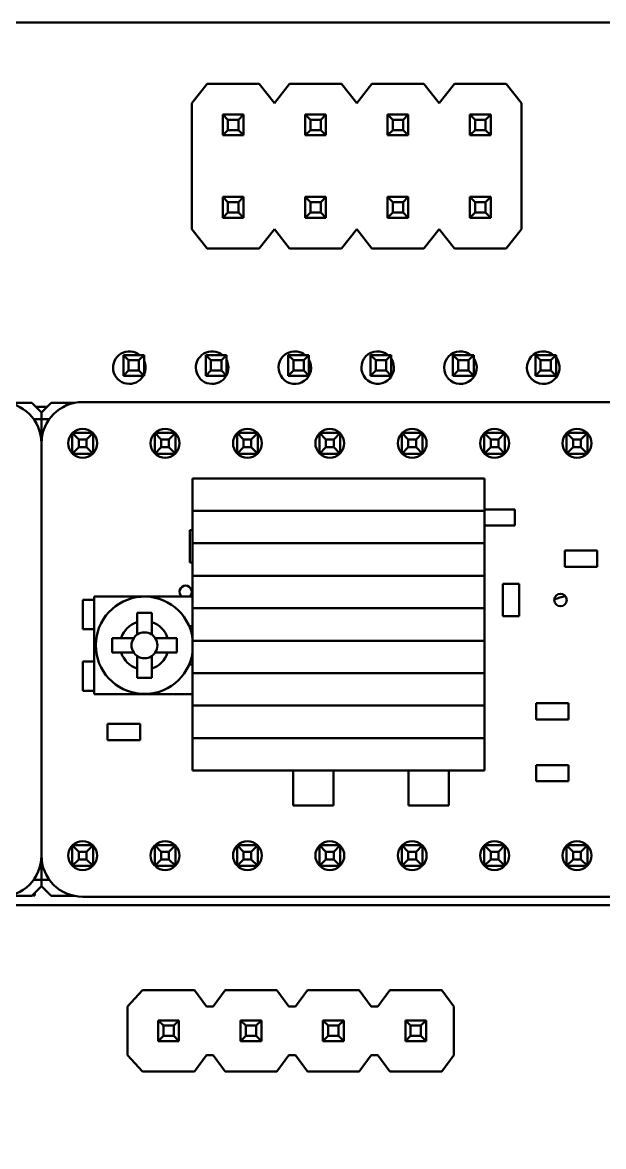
# Model space of a CAD drawing. Header units: millimetres. Extents: x 0 to 2625, y 0 to 1856.
# Drawn here: x 701.87 to 719.78, y 939.79 to 974.42 of the extents above; entities that cross this region are included whole.
import ezdxf

# ---------------------------------------------------------------- set-up
doc = ezdxf.new("R2010")
doc.units = ezdxf.units.MM
doc.header["$LTSCALE"] = 6.25
doc.layers.add('Symbol (ISO)', color=7, linetype='Continuous', lineweight=25)
doc.layers.add('Visible (ISO)', color=7, linetype='Continuous', lineweight=50)
doc.styles.add('Note Text (ISO)', font='tahoma.ttf')
doc.dimstyles.new('Default - Method 1b (ISO)$7', dxfattribs={"dimscale": 6.25, "dimtxt": 3.5, "dimasz": 2.5, "dimexe": 3.175, "dimexo": 0, "dimgap": 0.762, "dimtad": 1, "dimtoh": 1, "dimrnd": 1e-08, "dimtxsty": 'Note Text (ISO)', "dimcen": 0.09, "dimdle": 10, "dimclrd": 256, "dimclre": 256, "dimclrt": 256, "dimazin": 2, "dimtfac": 1, "dimtmove": 0, "dimatfit": 3, "dimfxl": 1, "dimtolj": 1, "dimlwd": -1, "dimlwe": -1, "dimarcsym": 0})

msp = doc.modelspace()

# ---------------------------------------------------------------- linework, layer by layer
at = {"layer": 'Visible (ISO)'}
for p, q in [((774.194, 974.42), (670.339, 974.42)), ((707.564, 972.535), (707.094, 971.935)), ((709.164, 972.535), (707.564, 972.535)), ((709.634, 971.935), (709.164, 972.535)), ((710.104, 972.535), (709.634, 971.935)), ((711.704, 972.535), (710.104, 972.535)), ((712.174, 971.935), (711.704, 972.535)), ((712.644, 972.535), (712.174, 971.935)), ((714.244, 972.535), (712.644, 972.535)), ((714.714, 971.935), (714.244, 972.535)), ((715.184, 972.535), (714.714, 971.935)), ((716.784, 972.535), (715.184, 972.535)), ((717.254, 971.935), (716.784, 972.535)), ((707.094, 971.935), (707.094, 968.055)), ((717.254, 968.055), (717.254, 971.935)), ((708.044, 970.945), (708.044, 971.585)), ((708.044, 971.585), (708.204, 971.425)), ((708.683, 971.585), (708.044, 971.585)), ((708.204, 971.105), (708.204, 971.425)), ((708.524, 971.425), (708.204, 971.425)), ((708.524, 971.425), (708.683, 971.585)), ((708.524, 971.105), (708.524, 971.425)), ((708.683, 970.945), (708.683, 971.585)), ((708.684, 971.585), (708.683, 971.585)), ((708.684, 970.945), (708.684, 971.585)), ((711.223, 971.585), (710.584, 971.585)), ((710.584, 971.585), (710.744, 971.425)), ((710.584, 970.945), (710.584, 971.585)), ((711.064, 971.425), (710.744, 971.425)), ((710.744, 971.105), (710.744, 971.425)), ((711.064, 971.425), (711.223, 971.585)), ((711.064, 971.105), (711.064, 971.425)), ((711.223, 970.945), (711.223, 971.585)), ((711.224, 971.585), (711.223, 971.585)), ((711.224, 970.945), (711.224, 971.585)), ((713.763, 971.585), (713.124, 971.585)), ((713.124, 971.585), (713.284, 971.425)), ((713.124, 970.945), (713.124, 971.585)), ((713.604, 971.425), (713.284, 971.425)), ((713.284, 971.105), (713.284, 971.425)), ((713.604, 971.425), (713.763, 971.585)), ((713.604, 971.105), (713.604, 971.425)), ((713.764, 971.585), (713.763, 971.585)), ((713.763, 970.945), (713.763, 971.585)), ((713.764, 970.945), (713.764, 971.585)), ((716.303, 971.585), (715.664, 971.585)), ((715.664, 971.585), (715.824, 971.425)), ((715.664, 970.945), (715.664, 971.585)), ((716.144, 971.425), (715.824, 971.425)), ((715.824, 971.105), (715.824, 971.425)), ((716.144, 971.425), (716.303, 971.585)), ((716.144, 971.105), (716.144, 971.425)), ((716.304, 971.585), (716.303, 971.585)), ((716.303, 970.945), (716.303, 971.585)), ((716.304, 970.945), (716.304, 971.585)), ((708.204, 971.105), (708.044, 970.945)), ((708.524, 971.105), (708.204, 971.105)), ((708.683, 970.945), (708.524, 971.105)), ((710.744, 971.105), (710.584, 970.945)), ((711.064, 971.105), (710.744, 971.105)), ((711.223, 970.945), (711.064, 971.105)), ((713.284, 971.105), (713.124, 970.945)), ((713.604, 971.105), (713.284, 971.105)), ((713.763, 970.945), (713.604, 971.105)), ((715.824, 971.105), (715.664, 970.945)), ((716.144, 971.105), (715.824, 971.105)), ((716.303, 970.945), (716.144, 971.105)), ((708.683, 970.945), (708.044, 970.945)), ((708.684, 970.945), (708.683, 970.945)), ((711.223, 970.945), (710.584, 970.945)), ((711.224, 970.945), (711.223, 970.945)), ((713.763, 970.945), (713.124, 970.945)), ((713.764, 970.945), (713.763, 970.945)), ((716.303, 970.945), (715.664, 970.945)), ((716.304, 970.945), (716.303, 970.945)), ((708.044, 968.405), (708.044, 969.045)), ((708.683, 969.045), (708.044, 969.045)), ((708.044, 969.045), (708.204, 968.885)), ((708.524, 968.885), (708.204, 968.885)), ((708.204, 968.565), (708.204, 968.885)), ((708.524, 968.885), (708.683, 969.045)), ((708.524, 968.565), (708.524, 968.885)), ((708.684, 969.045), (708.683, 969.045)), ((708.683, 968.405), (708.683, 969.045)), ((708.684, 968.405), (708.684, 969.045)), ((711.223, 969.045), (710.584, 969.045)), ((710.584, 968.405), (710.584, 969.045)), ((710.584, 969.045), (710.744, 968.885)), ((711.064, 968.885), (710.744, 968.885)), ((710.744, 968.565), (710.744, 968.885)), ((711.064, 968.885), (711.223, 969.045)), ((711.064, 968.565), (711.064, 968.885)), ((711.224, 969.045), (711.223, 969.045)), ((711.223, 968.405), (711.223, 969.045)), ((711.224, 968.405), (711.224, 969.045)), ((713.124, 968.405), (713.124, 969.045)), ((713.763, 969.045), (713.124, 969.045)), ((713.124, 969.045), (713.284, 968.885)), ((713.604, 968.885), (713.284, 968.885)), ((713.284, 968.565), (713.284, 968.885)), ((713.604, 968.885), (713.763, 969.045)), ((713.604, 968.565), (713.604, 968.885)), ((713.763, 968.405), (713.763, 969.045)), ((713.764, 969.045), (713.763, 969.045)), ((713.764, 968.405), (713.764, 969.045)), ((715.664, 968.405), (715.664, 969.045)), ((716.303, 969.045), (715.664, 969.045)), ((715.664, 969.045), (715.824, 968.885)), ((716.144, 968.885), (715.824, 968.885)), ((715.824, 968.565), (715.824, 968.885)), ((716.144, 968.885), (716.303, 969.045)), ((716.144, 968.565), (716.144, 968.885)), ((716.304, 969.045), (716.303, 969.045)), ((716.303, 968.405), (716.303, 969.045)), ((716.304, 968.405), (716.304, 969.045)), ((708.204, 968.565), (708.044, 968.405)), ((708.524, 968.565), (708.204, 968.565)), ((708.683, 968.405), (708.524, 968.565)), ((710.744, 968.565), (710.584, 968.405)), ((711.064, 968.565), (710.744, 968.565)), ((711.223, 968.405), (711.064, 968.565)), ((713.284, 968.565), (713.124, 968.405)), ((713.604, 968.565), (713.284, 968.565)), ((713.763, 968.405), (713.604, 968.565)), ((715.824, 968.565), (715.664, 968.405)), ((716.144, 968.565), (715.824, 968.565)), ((716.303, 968.405), (716.144, 968.565)), ((708.683, 968.405), (708.044, 968.405)), ((708.684, 968.405), (708.683, 968.405)), ((711.223, 968.405), (710.584, 968.405)), ((711.224, 968.405), (711.223, 968.405)), ((713.763, 968.405), (713.124, 968.405)), ((713.764, 968.405), (713.763, 968.405)), ((716.303, 968.405), (715.664, 968.405)), ((716.304, 968.405), (716.303, 968.405)), ((707.094, 968.055), (707.564, 967.455)), ((709.164, 967.455), (709.634, 968.055)), ((709.634, 968.055), (710.104, 967.455)), ((711.704, 967.455), (712.174, 968.055)), ((712.174, 968.055), (712.644, 967.455)), ((714.244, 967.455), (714.714, 968.055)), ((714.714, 968.055), (715.184, 967.455)), ((716.784, 967.455), (717.254, 968.055)), ((707.564, 967.455), (709.164, 967.455)), ((710.104, 967.455), (711.704, 967.455)), ((712.644, 967.455), (714.244, 967.455)), ((715.184, 967.455), (716.784, 967.455)), ((705.14, 964.015), (704.98, 964.175)), ((704.98, 963.535), (704.98, 964.175)), ((704.98, 964.175), (705.62, 964.175)), ((705.62, 964.175), (705.46, 964.015)), ((705.62, 963.535), (705.62, 964.175)), ((707.68, 964.015), (707.52, 964.175)), ((707.52, 963.535), (707.52, 964.175)), ((707.52, 964.175), (708.16, 964.175)), ((708.16, 964.175), (708, 964.015)), ((708.16, 963.535), (708.16, 964.175)), ((710.22, 964.015), (710.06, 964.175)), ((710.06, 963.535), (710.06, 964.175)), ((710.06, 964.175), (710.7, 964.175)), ((710.7, 964.175), (710.54, 964.015)), ((710.7, 963.535), (710.7, 964.175)), ((712.76, 964.015), (712.6, 964.175)), ((712.6, 963.535), (712.6, 964.175)), ((712.6, 964.175), (713.24, 964.175)), ((713.24, 964.175), (713.08, 964.015)), ((713.24, 963.535), (713.24, 964.175)), ((715.3, 964.015), (715.14, 964.175)), ((715.14, 963.535), (715.14, 964.175)), ((715.14, 964.175), (715.78, 964.175)), ((715.78, 964.175), (715.62, 964.015)), ((715.78, 963.535), (715.78, 964.175)), ((717.84, 964.015), (717.68, 964.175)), ((717.68, 963.535), (717.68, 964.175)), ((717.68, 964.175), (718.32, 964.175)), ((718.32, 964.175), (718.16, 964.015)), ((718.32, 963.535), (718.32, 964.175)), ((704.98, 963.535), (705.14, 963.695)), ((705.14, 964.015), (705.46, 964.015)), ((705.14, 963.695), (705.14, 964.015)), ((705.14, 963.695), (705.46, 963.695)), ((705.46, 963.695), (705.46, 964.015)), ((705.46, 963.695), (705.62, 963.535)), ((707.52, 963.535), (707.68, 963.695)), ((707.68, 964.015), (708, 964.015)), ((707.68, 963.695), (707.68, 964.015)), ((707.68, 963.695), (708, 963.695)), ((708, 963.695), (708, 964.015)), ((708, 963.695), (708.16, 963.535)), ((710.06, 963.535), (710.22, 963.695)), ((710.22, 964.015), (710.54, 964.015)), ((710.22, 963.695), (710.22, 964.015)), ((710.22, 963.695), (710.54, 963.695)), ((710.54, 963.695), (710.54, 964.015)), ((710.54, 963.695), (710.7, 963.535)), ((712.6, 963.535), (712.76, 963.695)), ((712.76, 964.015), (713.08, 964.015)), ((712.76, 963.695), (712.76, 964.015)), ((712.76, 963.695), (713.08, 963.695)), ((713.08, 963.695), (713.08, 964.015)), ((713.08, 963.695), (713.24, 963.535)), ((715.14, 963.535), (715.3, 963.695)), ((715.3, 964.015), (715.62, 964.015)), ((715.3, 963.695), (715.3, 964.015)), ((715.3, 963.695), (715.62, 963.695)), ((715.62, 963.695), (715.62, 964.015)), ((715.62, 963.695), (715.78, 963.535)), ((717.68, 963.535), (717.84, 963.695)), ((717.84, 964.015), (718.16, 964.015)), ((717.84, 963.695), (717.84, 964.015)), ((717.84, 963.695), (718.16, 963.695)), ((718.16, 963.695), (718.16, 964.015)), ((718.16, 963.695), (718.32, 963.535)), ((704.98, 963.535), (705.62, 963.535)), ((707.52, 963.535), (708.16, 963.535)), ((710.06, 963.535), (710.7, 963.535)), ((712.6, 963.535), (713.24, 963.535)), ((715.14, 963.535), (715.78, 963.535)), ((717.68, 963.535), (718.32, 963.535)), ((701.435, 962.701), (702.154, 962.701)), ((702.454, 962.401), (702.154, 962.701)), ((702.754, 962.701), (702.454, 962.401)), ((702.754, 962.701), (703.473, 962.701)), ((721.504, 962.726), (703.724, 962.726)), ((702.279, 962.576), (702.629, 962.576)), ((702.454, 962.201), (702.454, 962.401)), ((702.454, 962.401), (702.454, 962.201)), ((702.454, 962.201), (702.213, 962.201)), ((702.695, 962.201), (702.454, 962.201)), ((702.454, 962.201), (702.454, 961.456)), ((702.454, 961.456), (702.454, 962.201)), ((703.604, 961.576), (703.404, 961.776)), ((703.404, 961.136), (703.404, 961.776)), ((703.404, 961.776), (704.044, 961.776)), ((703.844, 961.576), (704.044, 961.776)), ((704.044, 961.776), (704.044, 961.136)), ((705.944, 961.776), (706.584, 961.776)), ((706.144, 961.576), (705.944, 961.776)), ((705.944, 961.136), (705.944, 961.776)), ((706.384, 961.576), (706.584, 961.776)), ((706.584, 961.776), (706.584, 961.136)), ((708.484, 961.776), (709.124, 961.776)), ((708.684, 961.576), (708.484, 961.776)), ((708.484, 961.136), (708.484, 961.776)), ((708.924, 961.576), (709.124, 961.776)), ((709.124, 961.776), (709.124, 961.136)), ((711.024, 961.776), (711.664, 961.776)), ((711.224, 961.576), (711.024, 961.776)), ((711.024, 961.136), (711.024, 961.776)), ((711.464, 961.576), (711.664, 961.776)), ((711.664, 961.776), (711.664, 961.136)), ((713.564, 961.776), (714.204, 961.776)), ((713.764, 961.576), (713.564, 961.776)), ((713.564, 961.136), (713.564, 961.776)), ((714.004, 961.576), (714.204, 961.776)), ((714.204, 961.776), (714.204, 961.136)), ((716.104, 961.776), (716.744, 961.776)), ((716.304, 961.576), (716.104, 961.776)), ((716.104, 961.136), (716.104, 961.776)), ((716.544, 961.576), (716.744, 961.776)), ((716.744, 961.776), (716.744, 961.136)), ((718.644, 961.776), (719.284, 961.776)), ((718.844, 961.576), (718.644, 961.776)), ((718.644, 961.136), (718.644, 961.776)), ((719.084, 961.576), (719.284, 961.776)), ((719.284, 961.776), (719.284, 961.136)), ((702.454, 961.456), (702.454, 948.756)), ((702.454, 948.756), (702.454, 961.456)), ((703.404, 961.136), (703.604, 961.336)), ((703.844, 961.576), (703.604, 961.576)), ((703.604, 961.576), (703.604, 961.336)), ((703.604, 961.336), (703.844, 961.336)), ((703.844, 961.336), (703.844, 961.576)), ((704.044, 961.136), (703.844, 961.336)), ((705.944, 961.136), (706.144, 961.336)), ((706.384, 961.576), (706.144, 961.576)), ((706.144, 961.576), (706.144, 961.336)), ((706.144, 961.336), (706.384, 961.336)), ((706.384, 961.336), (706.384, 961.576)), ((706.584, 961.136), (706.384, 961.336)), ((708.484, 961.136), (708.684, 961.336)), ((708.924, 961.576), (708.684, 961.576)), ((708.684, 961.576), (708.684, 961.336)), ((708.684, 961.336), (708.924, 961.336)), ((708.924, 961.336), (708.924, 961.576)), ((709.124, 961.136), (708.924, 961.336)), ((711.024, 961.136), (711.224, 961.336)), ((711.464, 961.576), (711.224, 961.576)), ((711.224, 961.576), (711.224, 961.336)), ((711.224, 961.336), (711.464, 961.336)), ((711.464, 961.336), (711.464, 961.576)), ((711.664, 961.136), (711.464, 961.336)), ((713.564, 961.136), (713.764, 961.336)), ((714.004, 961.576), (713.764, 961.576)), ((713.764, 961.576), (713.764, 961.336)), ((713.764, 961.336), (714.004, 961.336)), ((714.004, 961.336), (714.004, 961.576)), ((714.204, 961.136), (714.004, 961.336)), ((716.104, 961.136), (716.304, 961.336)), ((716.544, 961.576), (716.304, 961.576)), ((716.304, 961.576), (716.304, 961.336)), ((716.304, 961.336), (716.544, 961.336)), ((716.544, 961.336), (716.544, 961.576)), ((716.744, 961.136), (716.544, 961.336)), ((718.644, 961.136), (718.844, 961.336)), ((719.084, 961.576), (718.844, 961.576)), ((718.844, 961.576), (718.844, 961.336)), ((718.844, 961.336), (719.084, 961.336)), ((719.084, 961.336), (719.084, 961.576)), ((719.284, 961.136), (719.084, 961.336)), ((704.044, 961.136), (703.404, 961.136)), ((706.584, 961.136), (705.944, 961.136)), ((709.124, 961.136), (708.484, 961.136)), ((711.664, 961.136), (711.024, 961.136)), ((714.204, 961.136), (713.564, 961.136)), ((716.744, 961.136), (716.104, 961.136)), ((719.284, 961.136), (718.644, 961.136)), ((716.114, 960.376), (707.114, 960.376)), ((707.114, 960.376), (707.114, 959.876)), ((716.114, 959.876), (716.114, 960.376)), ((707.114, 959.876), (707.114, 959.376)), ((716.114, 959.376), (716.114, 959.876)), ((716.114, 959.376), (707.114, 959.376)), ((707.114, 958.376), (707.114, 959.376)), ((717.051, 959.42), (716.114, 959.42)), ((716.114, 959.376), (716.114, 958.376)), ((717.051, 958.92), (717.051, 959.42)), ((716.114, 958.92), (717.051, 958.92)), ((707.03, 958.781), (707.03, 957.781)), ((707.114, 958.781), (707.03, 958.781)), ((707.114, 958.376), (716.114, 958.376)), ((707.114, 958.376), (707.114, 957.376)), ((716.114, 957.376), (716.114, 958.376)), ((719.591, 958.15), (718.591, 958.15)), ((718.591, 958.15), (718.591, 957.65)), ((719.591, 957.65), (719.591, 958.15)), ((707.03, 957.781), (707.114, 957.781)), ((718.591, 957.65), (719.591, 957.65)), ((716.114, 957.376), (707.114, 957.376)), ((707.114, 956.376), (707.114, 957.376)), ((716.114, 957.376), (716.114, 956.376)), ((716.682, 957.13), (716.682, 956.13)), ((717.182, 957.13), (716.682, 957.13)), ((717.182, 956.13), (717.182, 957.13)), ((703.729, 956.633), (704.079, 956.633)), ((703.729, 955.728), (703.729, 956.633)), ((707.114, 956.733), (704.079, 956.733)), ((704.079, 956.733), (704.079, 956.633)), ((704.079, 956.633), (704.079, 955.728)), ((705.854, 956.233), (705.404, 956.233)), ((705.404, 956.233), (705.404, 955.949)), ((705.854, 955.949), (705.854, 956.233)), ((707.114, 956.376), (716.114, 956.376)), ((707.114, 956.376), (707.114, 955.376)), ((716.114, 955.376), (716.114, 956.376)), ((716.682, 956.13), (717.182, 956.13)), ((704.079, 955.728), (703.729, 955.728)), ((704.079, 955.728), (704.079, 954.738)), ((707.006, 955.828), (707.114, 955.828)), ((704.629, 955.458), (704.629, 955.008)), ((704.914, 955.458), (704.629, 955.458)), ((706.629, 955.458), (706.344, 955.458)), ((706.629, 955.008), (706.629, 955.458)), ((716.114, 955.376), (707.114, 955.376)), ((707.114, 954.376), (707.114, 955.376)), ((716.114, 955.376), (716.114, 954.376)), ((703.729, 954.738), (704.079, 954.738)), ((703.729, 953.833), (703.729, 954.738)), ((704.079, 954.738), (704.079, 953.833)), ((704.629, 955.008), (704.914, 955.008)), ((706.344, 955.008), (706.629, 955.008)), ((705.404, 954.518), (705.404, 954.233)), ((705.854, 954.233), (705.854, 954.518)), ((707.114, 954.638), (707.006, 954.638)), ((707.114, 954.376), (716.114, 954.376)), ((707.114, 954.376), (707.114, 953.376)), ((716.114, 953.376), (716.114, 954.376)), ((705.404, 954.233), (705.854, 954.233)), ((704.079, 953.833), (703.729, 953.833)), ((704.079, 953.833), (704.079, 953.733)), ((704.079, 953.733), (707.114, 953.733)), ((716.114, 953.376), (707.114, 953.376)), ((707.114, 952.376), (707.114, 953.376)), ((716.114, 953.376), (716.114, 952.376)), ((718.702, 953.451), (717.702, 953.451)), ((717.702, 953.451), (717.702, 952.951)), ((718.702, 952.951), (718.702, 953.451)), ((717.702, 952.951), (718.702, 952.951)), ((705.494, 952.816), (704.494, 952.816)), ((704.494, 952.816), (704.494, 952.316)), ((705.494, 952.316), (705.494, 952.816)), ((704.494, 952.316), (705.494, 952.316)), ((707.114, 952.376), (716.114, 952.376)), ((707.114, 952.376), (707.114, 951.876)), ((716.114, 951.876), (716.114, 952.376)), ((707.114, 951.876), (707.114, 951.376)), ((716.114, 951.376), (716.114, 951.876)), ((707.114, 951.376), (716.114, 951.376)), ((710.211, 951.376), (710.211, 950.296)), ((711.461, 950.296), (711.461, 951.376)), ((713.767, 951.376), (713.767, 950.296)), ((715.017, 950.296), (715.017, 951.376)), ((718.702, 951.546), (717.702, 951.546)), ((717.702, 951.546), (717.702, 951.046)), ((718.702, 951.046), (718.702, 951.546)), ((717.702, 951.046), (718.702, 951.046)), ((710.211, 950.296), (711.461, 950.296)), ((713.767, 950.296), (715.017, 950.296)), ((703.404, 949.076), (704.044, 949.076)), ((703.604, 948.876), (703.404, 949.076)), ((703.404, 948.436), (703.404, 949.076)), ((703.844, 948.876), (703.604, 948.876)), ((703.604, 948.876), (703.604, 948.636)), ((703.844, 948.876), (704.044, 949.076)), ((703.844, 948.636), (703.844, 948.876)), ((704.044, 949.076), (704.044, 948.436)), ((706.144, 948.876), (705.944, 949.076)), ((705.944, 948.436), (705.944, 949.076)), ((705.944, 949.076), (706.584, 949.076)), ((706.144, 948.876), (706.144, 948.636)), ((706.384, 948.876), (706.144, 948.876)), ((706.384, 948.876), (706.584, 949.076)), ((706.384, 948.636), (706.384, 948.876)), ((706.584, 949.076), (706.584, 948.436)), ((708.684, 948.876), (708.484, 949.076)), ((708.484, 948.436), (708.484, 949.076)), ((708.484, 949.076), (709.124, 949.076)), ((708.684, 948.876), (708.684, 948.636)), ((708.924, 948.876), (708.684, 948.876)), ((708.924, 948.876), (709.124, 949.076)), ((708.924, 948.636), (708.924, 948.876)), ((709.124, 949.076), (709.124, 948.436)), ((711.024, 949.076), (711.664, 949.076)), ((711.024, 948.436), (711.024, 949.076)), ((711.224, 948.876), (711.024, 949.076)), ((711.224, 948.876), (711.224, 948.636)), ((711.464, 948.876), (711.224, 948.876)), ((711.464, 948.876), (711.664, 949.076)), ((711.464, 948.636), (711.464, 948.876)), ((711.664, 949.076), (711.664, 948.436)), ((713.564, 948.436), (713.564, 949.076)), ((713.564, 949.076), (714.204, 949.076)), ((713.764, 948.876), (713.564, 949.076)), ((713.764, 948.876), (713.764, 948.636)), ((714.004, 948.876), (713.764, 948.876)), ((714.004, 948.876), (714.204, 949.076)), ((714.004, 948.636), (714.004, 948.876)), ((714.204, 949.076), (714.204, 948.436)), ((716.104, 948.436), (716.104, 949.076)), ((716.104, 949.076), (716.744, 949.076)), ((716.304, 948.876), (716.104, 949.076)), ((716.304, 948.876), (716.304, 948.636)), ((716.544, 948.876), (716.304, 948.876)), ((716.544, 948.876), (716.744, 949.076)), ((716.544, 948.636), (716.544, 948.876)), ((716.744, 949.076), (716.744, 948.436)), ((718.644, 948.436), (718.644, 949.076)), ((718.644, 949.076), (719.284, 949.076)), ((718.844, 948.876), (718.644, 949.076)), ((718.844, 948.876), (718.844, 948.636)), ((719.084, 948.876), (718.844, 948.876)), ((719.084, 948.876), (719.284, 949.076)), ((719.084, 948.636), (719.084, 948.876)), ((719.284, 949.076), (719.284, 948.436)), ((702.454, 948.756), (702.454, 948.011)), ((702.454, 948.011), (702.454, 948.756)), ((703.404, 948.436), (703.604, 948.636)), ((703.604, 948.636), (703.844, 948.636)), ((704.044, 948.436), (703.844, 948.636)), ((705.944, 948.436), (706.144, 948.636)), ((706.144, 948.636), (706.384, 948.636)), ((706.584, 948.436), (706.384, 948.636)), ((708.484, 948.436), (708.684, 948.636)), ((708.684, 948.636), (708.924, 948.636)), ((709.124, 948.436), (708.924, 948.636)), ((711.024, 948.436), (711.224, 948.636)), ((711.224, 948.636), (711.464, 948.636)), ((711.664, 948.436), (711.464, 948.636)), ((713.564, 948.436), (713.764, 948.636)), ((713.764, 948.636), (714.004, 948.636)), ((714.204, 948.436), (714.004, 948.636)), ((716.104, 948.436), (716.304, 948.636)), ((716.304, 948.636), (716.544, 948.636)), ((716.744, 948.436), (716.544, 948.636)), ((718.644, 948.436), (718.844, 948.636)), ((718.844, 948.636), (719.084, 948.636)), ((719.284, 948.436), (719.084, 948.636)), ((704.044, 948.436), (703.404, 948.436)), ((706.584, 948.436), (705.944, 948.436)), ((709.124, 948.436), (708.484, 948.436)), ((711.664, 948.436), (711.024, 948.436)), ((714.204, 948.436), (713.564, 948.436)), ((716.744, 948.436), (716.104, 948.436)), ((719.284, 948.436), (718.644, 948.436)), ((702.154, 947.511), (702.454, 947.811)), ((702.213, 948.011), (702.454, 948.011)), ((702.454, 948.011), (702.695, 948.011)), ((702.454, 947.811), (702.454, 948.011)), ((702.454, 948.011), (702.454, 947.811)), ((702.454, 947.811), (702.754, 947.511)), ((702.154, 947.511), (701.435, 947.511)), ((702.166, 947.524), (702.245, 947.524)), ((702.206, 947.563), (702.245, 947.524)), ((702.245, 947.524), (702.245, 947.602)), ((703.473, 947.511), (702.754, 947.511)), ((703.724, 947.486), (721.504, 947.486)), ((682.121, 947.224), (702.691, 947.224)), ((702.691, 947.229), (722.977, 947.229)), ((705.103, 944.108), (705.573, 944.608)), ((705.573, 944.608), (707.173, 944.608)), ((707.173, 944.608), (707.543, 944.108)), ((707.743, 944.108), (708.113, 944.608)), ((708.113, 944.608), (709.713, 944.608)), ((709.713, 944.608), (710.083, 944.108)), ((710.283, 944.108), (710.653, 944.608)), ((710.653, 944.608), (712.253, 944.608)), ((712.253, 944.608), (712.623, 944.108)), ((712.823, 944.108), (713.193, 944.608)), ((713.193, 944.608), (714.793, 944.608)), ((714.793, 944.608), (715.163, 944.108)), ((705.103, 944.108), (705.103, 942.608)), ((707.743, 944.108), (707.543, 944.108)), ((710.283, 944.108), (710.083, 944.108)), ((712.823, 944.108), (712.623, 944.108)), ((715.163, 944.108), (715.163, 942.608)), ((706.693, 943.678), (706.053, 943.678)), ((706.213, 943.518), (706.053, 943.678)), ((706.053, 943.038), (706.053, 943.678)), ((706.693, 943.678), (706.533, 943.518)), ((706.693, 943.038), (706.693, 943.678)), ((708.593, 943.038), (708.593, 943.678)), ((709.233, 943.678), (708.593, 943.678)), ((708.753, 943.518), (708.593, 943.678)), ((709.233, 943.678), (709.073, 943.518)), ((709.233, 943.038), (709.233, 943.678)), ((711.133, 943.038), (711.133, 943.678)), ((711.773, 943.678), (711.133, 943.678)), ((711.293, 943.518), (711.133, 943.678)), ((711.773, 943.678), (711.613, 943.518)), ((711.773, 943.038), (711.773, 943.678)), ((713.673, 943.038), (713.673, 943.678)), ((714.313, 943.678), (713.673, 943.678)), ((713.833, 943.518), (713.673, 943.678)), ((714.313, 943.678), (714.153, 943.518)), ((714.313, 943.038), (714.313, 943.678)), ((706.533, 943.518), (706.213, 943.518)), ((706.213, 943.198), (706.213, 943.518)), ((706.533, 943.198), (706.533, 943.518)), ((709.073, 943.518), (708.753, 943.518)), ((708.753, 943.198), (708.753, 943.518)), ((709.073, 943.198), (709.073, 943.518)), ((711.613, 943.518), (711.293, 943.518)), ((711.293, 943.198), (711.293, 943.518)), ((711.613, 943.198), (711.613, 943.518)), ((714.153, 943.518), (713.833, 943.518)), ((713.833, 943.198), (713.833, 943.518)), ((714.153, 943.198), (714.153, 943.518)), ((706.053, 943.038), (706.213, 943.198)), ((706.693, 943.038), (706.053, 943.038)), ((706.533, 943.198), (706.213, 943.198)), ((706.533, 943.198), (706.693, 943.038)), ((708.593, 943.038), (708.753, 943.198)), ((709.233, 943.038), (708.593, 943.038)), ((709.073, 943.198), (708.753, 943.198)), ((709.073, 943.198), (709.233, 943.038)), ((711.133, 943.038), (711.293, 943.198)), ((711.773, 943.038), (711.133, 943.038)), ((711.613, 943.198), (711.293, 943.198)), ((711.613, 943.198), (711.773, 943.038)), ((713.673, 943.038), (713.833, 943.198)), ((714.313, 943.038), (713.673, 943.038)), ((714.153, 943.198), (713.833, 943.198)), ((714.153, 943.198), (714.313, 943.038)), ((705.103, 942.608), (705.573, 942.108)), ((707.173, 942.108), (707.543, 942.608)), ((707.743, 942.608), (707.543, 942.608)), ((708.113, 942.108), (707.743, 942.608)), ((710.083, 942.608), (709.713, 942.108)), ((710.283, 942.608), (710.083, 942.608)), ((710.653, 942.108), (710.283, 942.608)), ((712.623, 942.608), (712.253, 942.108)), ((712.823, 942.608), (712.623, 942.608)), ((713.193, 942.108), (712.823, 942.608)), ((715.163, 942.608), (714.793, 942.108)), ((705.573, 942.108), (707.173, 942.108)), ((709.713, 942.108), (708.113, 942.108)), ((712.253, 942.108), (710.653, 942.108)), ((714.793, 942.108), (713.193, 942.108))]:
    msp.add_line(p, q, dxfattribs=at)
msp.add_circle((718.456, 956.63), 0.191, dxfattribs=at)
for centre, radius, start, end in [((705.162, 963.788), 0.502, 50.4815, 329.844), ((707.715, 963.788), 0.502, 50.4815, 329.844), ((710.267, 963.788), 0.502, 50.4815, 30.3874), ((712.819, 963.788), 0.502, 50.4815, 33.0803), ((715.372, 963.788), 0.502, 50.4815, 35.5915), ((717.924, 963.788), 0.502, 50.4815, 37.9574), ((705.162, 963.788), 0.502, 335.7921, 24.2079), ((707.715, 963.788), 0.502, 332.5414, 27.4586), ((701.184, 961.456), 1.27, 0, 90), ((703.724, 961.456), 1.27, 90, 180), ((703.724, 961.456), 0.444, 136.0471, 223.9529), ((703.724, 961.456), 0.445, 46.0471, 133.9529), ((703.724, 961.456), 0.445, 316.0471, 43.9529), ((706.264, 961.456), 0.444, 136.0471, 223.9529), ((706.264, 961.456), 0.445, 46.0471, 133.9529), ((706.264, 961.456), 0.445, 316.0471, 43.9529), ((708.804, 961.456), 0.445, 136.0471, 223.9529), ((708.804, 961.456), 0.445, 46.0471, 133.9529), ((708.804, 961.456), 0.445, 316.0471, 43.9529), ((711.344, 961.456), 0.445, 136.0471, 223.9529), ((711.344, 961.456), 0.445, 46.0471, 133.9529), ((711.344, 961.456), 0.444, 316.0471, 43.9529), ((713.884, 961.456), 0.445, 136.0471, 223.9529), ((713.884, 961.456), 0.445, 46.0471, 133.9529), ((713.884, 961.456), 0.445, 316.0471, 43.9529), ((716.424, 961.456), 0.445, 136.0471, 223.9529), ((716.424, 961.456), 0.445, 46.0471, 133.9529), ((716.424, 961.456), 0.445, 316.0471, 43.9529), ((718.964, 961.456), 0.445, 136.0471, 223.9529), ((718.964, 961.456), 0.445, 46.0471, 133.9529), ((718.964, 961.456), 0.445, 316.0471, 43.9529), ((703.724, 961.456), 0.445, 226.0471, 313.9529), ((706.264, 961.456), 0.445, 226.0471, 313.9529), ((708.804, 961.456), 0.445, 226.0471, 313.9529), ((711.344, 961.456), 0.445, 226.0471, 313.9529), ((713.884, 961.456), 0.445, 226.0471, 313.9529), ((716.424, 961.456), 0.445, 226.0471, 313.9529), ((718.964, 961.456), 0.445, 226.0471, 313.9529), ((706.899, 956.884), 0.191, 307.5661, 232.4339), ((705.629, 955.233), 1.5, 8.1096, 351.8904), ((719.316, 953.68), 3.15, 103.0406, 109.4558), ((705.629, 955.233), 0.75, 107.4576, 162.5424), ((705.629, 955.233), 0.75, 17.4576, 72.5424), ((705.629, 955.233), 0.4, 145.7711, 214.2289), ((705.629, 955.233), 0.4, 124.2289, 145.7711), ((705.629, 955.233), 0.4, 55.7711, 124.2289), ((705.629, 955.233), 0.4, 34.2289, 55.7711), ((705.629, 955.233), 0.4, 325.7711, 34.2289), ((705.629, 955.233), 0.75, 197.4576, 252.5424), ((705.629, 955.233), 0.4, 214.2289, 235.7711), ((705.629, 955.233), 0.4, 235.7711, 304.2289), ((705.629, 955.233), 0.4, 304.2289, 325.7711), ((705.629, 955.233), 0.75, 287.4576, 342.5424), ((703.724, 948.756), 0.445, 46.0471, 133.9529), ((706.264, 948.756), 0.444, 46.0471, 133.9529), ((708.804, 948.756), 0.445, 46.0471, 133.9529), ((711.344, 948.756), 0.445, 46.0471, 133.9529), ((713.884, 948.756), 0.445, 46.0471, 133.9529), ((716.424, 948.756), 0.445, 46.0471, 133.9529), ((718.964, 948.756), 0.444, 46.0471, 133.9529), ((703.724, 948.756), 0.445, 136.0471, 223.9529), ((703.724, 948.756), 0.445, 316.0471, 43.9529), ((706.264, 948.756), 0.445, 136.0471, 223.9529), ((706.264, 948.756), 0.445, 316.0471, 43.9529), ((708.804, 948.756), 0.445, 136.0471, 223.9529), ((708.804, 948.756), 0.445, 316.0471, 43.9529), ((711.344, 948.756), 0.445, 136.0471, 223.9529), ((711.344, 948.756), 0.445, 316.0471, 43.9529), ((713.884, 948.756), 0.445, 136.0471, 223.9529), ((713.884, 948.756), 0.445, 316.0471, 43.9529), ((716.424, 948.756), 0.445, 136.0471, 223.9529), ((716.424, 948.756), 0.445, 316.0471, 43.9529), ((718.964, 948.756), 0.445, 136.0471, 223.9529), ((718.964, 948.756), 0.445, 316.0471, 43.9529), ((701.184, 948.756), 1.27, 270, 0), ((703.724, 948.756), 1.27, 180, 270), ((703.724, 948.756), 0.445, 226.0471, 313.9529), ((706.264, 948.756), 0.445, 226.0471, 313.9529), ((708.804, 948.756), 0.445, 226.0471, 313.9529), ((711.344, 948.756), 0.445, 226.0471, 313.9529), ((713.884, 948.756), 0.445, 226.0471, 313.9529), ((716.424, 948.756), 0.445, 226.0471, 313.9529), ((718.964, 948.756), 0.445, 226.0471, 313.9529)]:
    msp.add_arc(centre, radius, start, end, dxfattribs=at)
for points, weights in [([(705.404, 955.949), (705.404, 955.698), (705.404, 955.564)], [2.77646236677, 3.67984372819, 4.33128129216]), ([(704.914, 955.008), (705.164, 955.008), (705.298, 955.008)], [2.77646236677, 3.67984372819, 4.33128129216]), ([(705.404, 954.902), (705.404, 954.769), (705.404, 954.518)], [4.33128129216, 3.67984372819, 2.77646236677]), ([(705.854, 954.518), (705.854, 954.769), (705.854, 954.902)], [2.77646236677, 3.67984372819, 4.33128129216])]:
    msp.add_rational_spline(points, weights, degree=2, dxfattribs=at)
for points, weights, knots in [([(705.854, 955.564), (705.854, 955.627), (705.854, 955.808), (705.854, 955.949)], [4.33128129216, 3.9998209999, 3.22019100529, 2.77646236677], [-0.11749864, -0.11749864, -0.11749864, -0.08563339, -0.05487208, -0.05487208, -0.05487208]), ([(705.298, 955.458), (705.236, 955.458), (705.054, 955.458), (704.914, 955.458)], [4.33128129216, 3.9998209999, 3.22019100529, 2.77646236677], [-0.11749864, -0.11749864, -0.11749864, -0.08563339, -0.05487208, -0.05487208, -0.05487208]), ([(706.344, 955.458), (706.204, 955.458), (706.022, 955.458), (705.96, 955.458)], [2.77646236677, 3.22019100529, 3.9998209999, 4.33128129216], [0.05487208, 0.05487208, 0.05487208, 0.08563339, 0.11749864, 0.11749864, 0.11749864]), ([(705.96, 955.008), (706.022, 955.008), (706.204, 955.008), (706.344, 955.008)], [4.33128129216, 3.9998209999, 3.22019100529, 2.77646236677], [-0.11749864, -0.11749864, -0.11749864, -0.08563339, -0.05487208, -0.05487208, -0.05487208])]:
    msp.add_rational_spline(points, weights, degree=2, knots=knots, dxfattribs=at)

# ---------------------------------------------------------------- leaders
at = {"layer": 'Symbol (ISO)', "annotation_type": 0, "has_hookline": 1, "hookline_direction": 0, "text_width": 427.29}
msp.add_leader([(419.039, 919.481), (458.206, 1090.328), (473.831, 1090.328)], dimstyle='Default - Method 1b (ISO)$7', override={"dimtad": 0}, dxfattribs=at)

doc.saveas('drawing.dxf')
